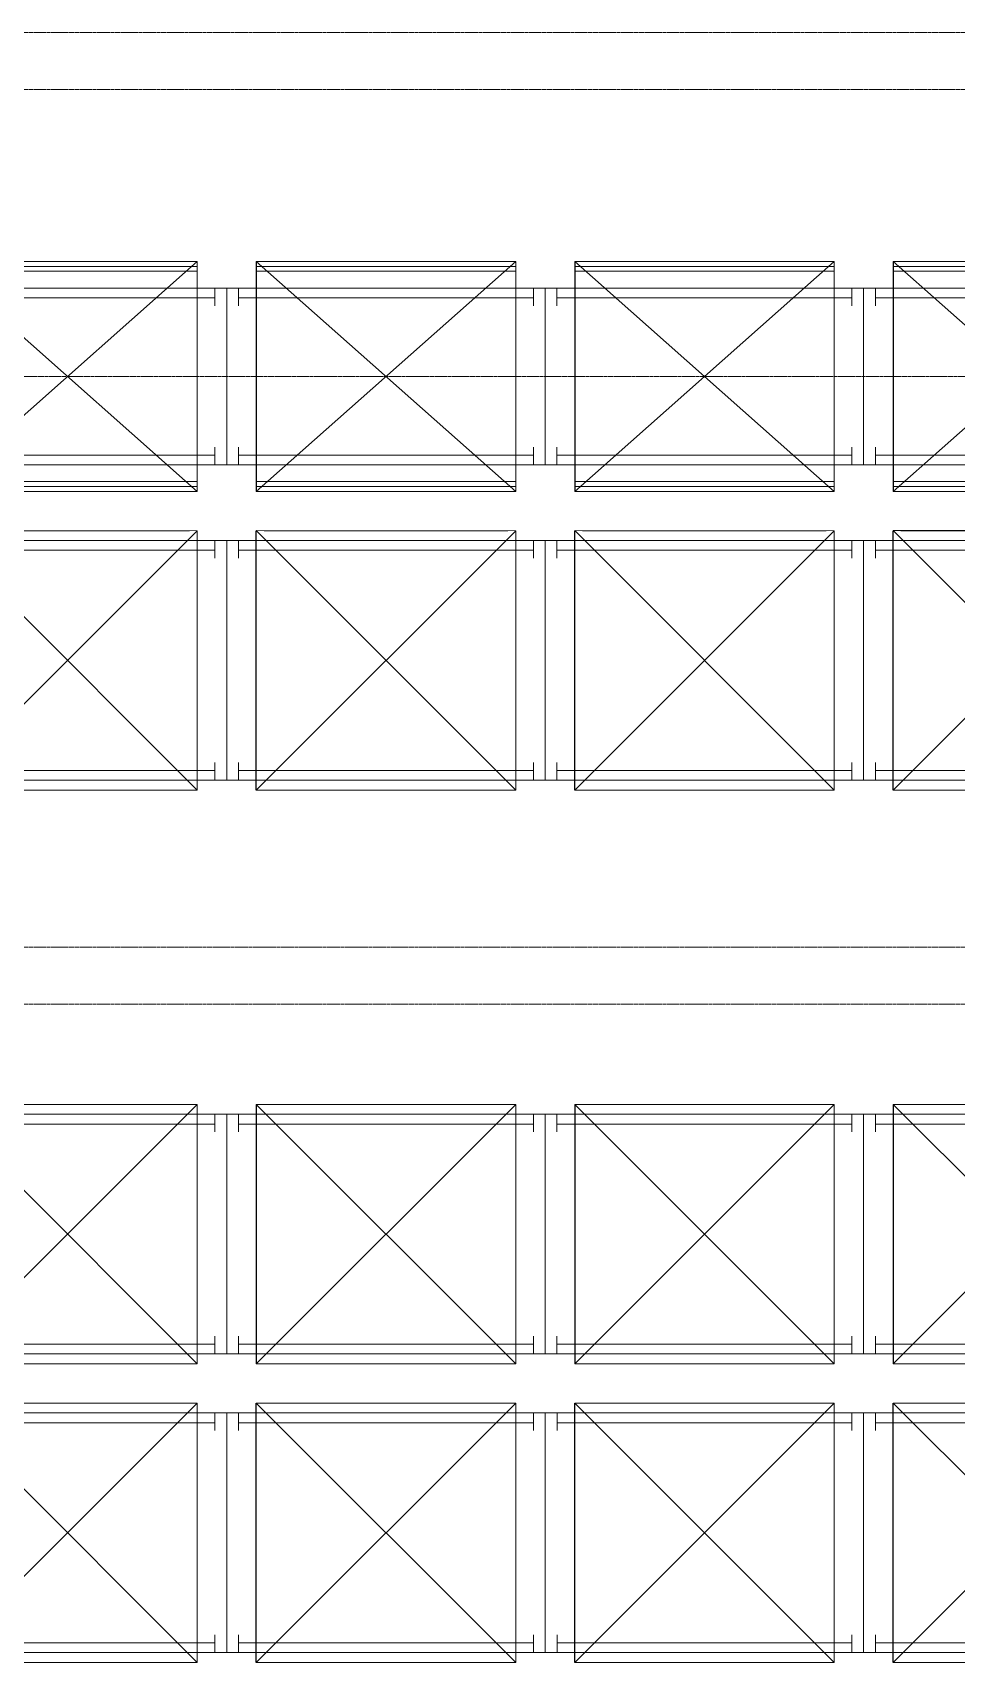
# Model space of a CAD drawing. Header units: millimetres. Extents: x -67280 to 67280, y -47520 to 47520.
# Drawn here: x -9256 to -4556, y -22037 to -13742 of the extents above; entities that cross this region are included whole.
import ezdxf

# ---------------------------------------------------------------- set-up
doc = ezdxf.new("R2010")
doc.units = ezdxf.units.MM
doc.linetypes.add('点画线', pattern=[18, 12, -2, 2, -2])
for name, color, linetype, lineweight in [('ACADloading', 57, 'Continuous', 18), ('ACADRackFrame', 5, 'Continuous', 18), ('ACAD细实线层', 3, 'Continuous', 18), ('中心线层', 1, '点画线', 18), ('尺寸线层', 4, 'Continuous', 18)]:
    doc.layers.add(name, color=color, linetype=linetype, lineweight=lineweight)

# ---------------------------------------------------------------- blocks, each defined once
blk = doc.blocks.new('*X194')
at = {"layer": 'ACADloading', "color": 3, "linetype": 'Continuous', "lineweight": 18}
for p, q in [((1530, 1320), (210, 1320.1)), ((210, 1320.1), (1530, 0)), ((210, 0), (210, 1320)), ((210, 0), (210, 1320)), ((210, 0), (210, 1320)), ((210, 0), (210, 1320)), ((210, 1320), (210, 0)), ((210, 1320), (210, 0)), ((210, 1320), (210, 0)), ((1530, 1320), (210, 0)), ((210, 820), (210, 1280)), ((210, 820), (210, 1280)), ((1490, 1320), (250, 1320)), ((1530, 0), (1530, 1320)), ((1530, 0), (210, 0))]:
    blk.add_line(p, q, dxfattribs=at)
at = {"layer": 'ACADloading', "color": 3, "linetype": 'Continuous', "lineweight": 25}
blk.add_line((210, 0), (210, 1320), dxfattribs=at)
at = {"layer": 'ACADloading', "linetype": 'Continuous', "lineweight": 18}
for p, q in [((1490, 1320), (250, 1320)), ((1490, 1320), (250, 1320)), ((1530, 0), (250, 0)), ((1530, 0), (250, 0)), ((1530, 0), (250, 0))]:
    blk.add_line(p, q, dxfattribs=at)
at = {"layer": 'ACADloading', "color": 5, "linetype": 'Continuous', "lineweight": 18}
blk.add_line((1530, 0), (1530, 1320), dxfattribs=at)
blk.add_line((1530, 0), (1530, 1320), dxfattribs=at)
blk.add_line((1530, 0), (1530, 1320), dxfattribs=at)
blk.add_line((1530, 0), (1530, 1320), dxfattribs=at)
blk.add_line((1530, 0), (1530, 1320), dxfattribs=at)
blk.add_line((1530, 0), (1530, 1320), dxfattribs=at)
at = {"layer": 'ACADRackFrame', "linetype": 'Continuous', "lineweight": 18}
for p, q in [((120, 1270), (1620, 1270)), ((1620, 1220), (120, 1220)), ((1620, 100), (120, 100)), ((120, 50), (1620, 50))]:
    blk.add_line(p, q, dxfattribs=at)
for points in [[(120, 1180), (120, 1270), (0, 1270), (0, 1180)], [(60, 50), (60, 1270)], [(1620, 1180), (1620, 1270), (1740, 1270), (1740, 1180)], [(1680, 50), (1680, 1270)], [(120, 140), (120, 50), (0, 50), (0, 140)], [(1620, 140), (1620, 50), (1740, 50), (1740, 140)]]:
    blk.add_lwpolyline(points, dxfattribs=at)
blk = doc.blocks.new('*X195')
at = {"layer": 'ACADloading', "color": 3, "linetype": 'Continuous', "lineweight": 18}
for p, q in [((1530, 1320), (210, 1320.1)), ((210, 1320.1), (1530, 0)), ((210, 0), (210, 1320)), ((210, 0), (210, 1320)), ((210, 0), (210, 1320)), ((210, 0), (210, 1320)), ((210, 1320), (210, 0)), ((210, 1320), (210, 0)), ((210, 1320), (210, 0)), ((1530, 1320), (210, 0)), ((210, 820), (210, 1280)), ((210, 820), (210, 1280)), ((1490, 1320), (250, 1320)), ((1530, 0), (1530, 1320)), ((1530, 0), (210, 0))]:
    blk.add_line(p, q, dxfattribs=at)
at = {"layer": 'ACADloading', "color": 3, "linetype": 'Continuous', "lineweight": 25}
blk.add_line((210, 0), (210, 1320), dxfattribs=at)
at = {"layer": 'ACADloading', "linetype": 'Continuous', "lineweight": 18}
for p, q in [((1490, 1320), (250, 1320)), ((1490, 1320), (250, 1320)), ((1530, 0), (250, 0)), ((1530, 0), (250, 0)), ((1530, 0), (250, 0))]:
    blk.add_line(p, q, dxfattribs=at)
at = {"layer": 'ACADloading', "color": 5, "linetype": 'Continuous', "lineweight": 18}
blk.add_line((1530, 0), (1530, 1320), dxfattribs=at)
blk.add_line((1530, 0), (1530, 1320), dxfattribs=at)
blk.add_line((1530, 0), (1530, 1320), dxfattribs=at)
blk.add_line((1530, 0), (1530, 1320), dxfattribs=at)
blk.add_line((1530, 0), (1530, 1320), dxfattribs=at)
blk.add_line((1530, 0), (1530, 1320), dxfattribs=at)
at = {"layer": 'ACADRackFrame', "linetype": 'Continuous', "lineweight": 18}
for p, q in [((120, 1270), (1620, 1270)), ((1620, 1220), (120, 1220)), ((1620, 100), (120, 100)), ((120, 50), (1620, 50))]:
    blk.add_line(p, q, dxfattribs=at)
for points in [[(120, 1180), (120, 1270), (0, 1270), (0, 1180)], [(60, 50), (60, 1270)], [(1620, 1180), (1620, 1270), (1740, 1270), (1740, 1180)], [(1680, 50), (1680, 1270)], [(120, 140), (120, 50), (0, 50), (0, 140)], [(1620, 140), (1620, 50), (1740, 50), (1740, 140)]]:
    blk.add_lwpolyline(points, dxfattribs=at)
blk = doc.blocks.new('*X196')
at = {"layer": 'ACADloading', "color": 3, "linetype": 'Continuous', "lineweight": 18}
for p, q in [((1530, 1320), (210, 1320.1)), ((210, 1320.1), (1530, 0)), ((210, 0), (210, 1320)), ((210, 0), (210, 1320)), ((210, 0), (210, 1320)), ((210, 0), (210, 1320)), ((210, 1320), (210, 0)), ((210, 1320), (210, 0)), ((210, 1320), (210, 0)), ((1530, 1320), (210, 0)), ((210, 820), (210, 1280)), ((210, 820), (210, 1280)), ((1490, 1320), (250, 1320)), ((1530, 0), (1530, 1320)), ((1530, 0), (210, 0))]:
    blk.add_line(p, q, dxfattribs=at)
at = {"layer": 'ACADloading', "color": 3, "linetype": 'Continuous', "lineweight": 25}
blk.add_line((210, 0), (210, 1320), dxfattribs=at)
at = {"layer": 'ACADloading', "linetype": 'Continuous', "lineweight": 18}
for p, q in [((1490, 1320), (250, 1320)), ((1490, 1320), (250, 1320)), ((1530, 0), (250, 0)), ((1530, 0), (250, 0)), ((1530, 0), (250, 0))]:
    blk.add_line(p, q, dxfattribs=at)
at = {"layer": 'ACADloading', "color": 5, "linetype": 'Continuous', "lineweight": 18}
blk.add_line((1530, 0), (1530, 1320), dxfattribs=at)
blk.add_line((1530, 0), (1530, 1320), dxfattribs=at)
blk.add_line((1530, 0), (1530, 1320), dxfattribs=at)
blk.add_line((1530, 0), (1530, 1320), dxfattribs=at)
blk.add_line((1530, 0), (1530, 1320), dxfattribs=at)
blk.add_line((1530, 0), (1530, 1320), dxfattribs=at)
at = {"layer": 'ACADRackFrame', "linetype": 'Continuous', "lineweight": 18}
for p, q in [((120, 1270), (1620, 1270)), ((1620, 1220), (120, 1220)), ((1620, 100), (120, 100)), ((120, 50), (1620, 50))]:
    blk.add_line(p, q, dxfattribs=at)
for points in [[(120, 1180), (120, 1270), (0, 1270), (0, 1180)], [(60, 50), (60, 1270)], [(1620, 1180), (1620, 1270), (1740, 1270), (1740, 1180)], [(1680, 50), (1680, 1270)], [(120, 140), (120, 50), (0, 50), (0, 140)], [(1620, 140), (1620, 50), (1740, 50), (1740, 140)]]:
    blk.add_lwpolyline(points, dxfattribs=at)
blk = doc.blocks.new('*X197')
at = {"layer": 'ACADloading', "color": 3, "linetype": 'Continuous', "lineweight": 18}
for p, q in [((1530, 1320), (210, 1320.1)), ((210, 1320.1), (1530, 0)), ((210, 0), (210, 1320)), ((210, 0), (210, 1320)), ((210, 0), (210, 1320)), ((210, 0), (210, 1320)), ((210, 1320), (210, 0)), ((210, 1320), (210, 0)), ((210, 1320), (210, 0)), ((1530, 1320), (210, 0)), ((210, 820), (210, 1280)), ((210, 820), (210, 1280)), ((1490, 1320), (250, 1320)), ((1530, 0), (1530, 1320)), ((1530, 0), (210, 0))]:
    blk.add_line(p, q, dxfattribs=at)
at = {"layer": 'ACADloading', "color": 3, "linetype": 'Continuous', "lineweight": 25}
blk.add_line((210, 0), (210, 1320), dxfattribs=at)
at = {"layer": 'ACADloading', "linetype": 'Continuous', "lineweight": 18}
for p, q in [((1490, 1320), (250, 1320)), ((1490, 1320), (250, 1320)), ((1530, 0), (250, 0)), ((1530, 0), (250, 0)), ((1530, 0), (250, 0))]:
    blk.add_line(p, q, dxfattribs=at)
at = {"layer": 'ACADloading', "color": 5, "linetype": 'Continuous', "lineweight": 18}
blk.add_line((1530, 0), (1530, 1320), dxfattribs=at)
blk.add_line((1530, 0), (1530, 1320), dxfattribs=at)
blk.add_line((1530, 0), (1530, 1320), dxfattribs=at)
blk.add_line((1530, 0), (1530, 1320), dxfattribs=at)
blk.add_line((1530, 0), (1530, 1320), dxfattribs=at)
blk.add_line((1530, 0), (1530, 1320), dxfattribs=at)
at = {"layer": 'ACADRackFrame', "linetype": 'Continuous', "lineweight": 18}
for p, q in [((120, 1270), (1620, 1270)), ((1620, 1220), (120, 1220)), ((1620, 100), (120, 100)), ((120, 50), (1620, 50))]:
    blk.add_line(p, q, dxfattribs=at)
for points in [[(120, 1180), (120, 1270), (0, 1270), (0, 1180)], [(60, 50), (60, 1270)], [(1620, 1180), (1620, 1270), (1740, 1270), (1740, 1180)], [(1680, 50), (1680, 1270)], [(120, 140), (120, 50), (0, 50), (0, 140)], [(1620, 140), (1620, 50), (1740, 50), (1740, 140)]]:
    blk.add_lwpolyline(points, dxfattribs=at)
blk = doc.blocks.new('*X231')
at = {"layer": 'ACADloading', "color": 3, "linetype": 'Continuous', "lineweight": 18}
for p, q in [((1530, 1320), (210, 1320.1)), ((210, 1320.1), (1530, 0)), ((210, 0), (210, 1320)), ((210, 0), (210, 1320)), ((210, 0), (210, 1320)), ((210, 0), (210, 1320)), ((210, 1320), (210, 0)), ((210, 1320), (210, 0)), ((210, 1320), (210, 0)), ((1530, 1320), (210, 0)), ((210, 820), (210, 1280)), ((210, 820), (210, 1280)), ((1490, 1320), (250, 1320)), ((1530, 0), (1530, 1320)), ((1530, 0), (210, 0))]:
    blk.add_line(p, q, dxfattribs=at)
at = {"layer": 'ACADloading', "color": 3, "linetype": 'Continuous', "lineweight": 25}
blk.add_line((210, 0), (210, 1320), dxfattribs=at)
at = {"layer": 'ACADloading', "linetype": 'Continuous', "lineweight": 18}
for p, q in [((1490, 1320), (250, 1320)), ((1490, 1320), (250, 1320)), ((1530, 0), (250, 0)), ((1530, 0), (250, 0)), ((1530, 0), (250, 0))]:
    blk.add_line(p, q, dxfattribs=at)
at = {"layer": 'ACADloading', "color": 5, "linetype": 'Continuous', "lineweight": 18}
blk.add_line((1530, 0), (1530, 1320), dxfattribs=at)
blk.add_line((1530, 0), (1530, 1320), dxfattribs=at)
blk.add_line((1530, 0), (1530, 1320), dxfattribs=at)
blk.add_line((1530, 0), (1530, 1320), dxfattribs=at)
blk.add_line((1530, 0), (1530, 1320), dxfattribs=at)
blk.add_line((1530, 0), (1530, 1320), dxfattribs=at)
at = {"layer": 'ACADRackFrame', "linetype": 'Continuous', "lineweight": 18}
for p, q in [((120, 1270), (1620, 1270)), ((1620, 1220), (120, 1220)), ((1620, 100), (120, 100)), ((120, 50), (1620, 50))]:
    blk.add_line(p, q, dxfattribs=at)
for points in [[(120, 1180), (120, 1270), (0, 1270), (0, 1180)], [(60, 50), (60, 1270)], [(1620, 1180), (1620, 1270), (1740, 1270), (1740, 1180)], [(1680, 50), (1680, 1270)], [(120, 140), (120, 50), (0, 50), (0, 140)], [(1620, 140), (1620, 50), (1740, 50), (1740, 140)]]:
    blk.add_lwpolyline(points, dxfattribs=at)
blk = doc.blocks.new('*X232')
at = {"layer": 'ACADloading', "color": 3, "linetype": 'Continuous', "lineweight": 18}
for p, q in [((1530, 1320), (210, 1320.1)), ((210, 1320.1), (1530, 0)), ((210, 0), (210, 1320)), ((210, 0), (210, 1320)), ((210, 0), (210, 1320)), ((210, 0), (210, 1320)), ((210, 1320), (210, 0)), ((210, 1320), (210, 0)), ((210, 1320), (210, 0)), ((1530, 1320), (210, 0)), ((210, 820), (210, 1280)), ((210, 820), (210, 1280)), ((1490, 1320), (250, 1320)), ((1530, 0), (1530, 1320)), ((1530, 0), (210, 0))]:
    blk.add_line(p, q, dxfattribs=at)
at = {"layer": 'ACADloading', "color": 3, "linetype": 'Continuous', "lineweight": 25}
blk.add_line((210, 0), (210, 1320), dxfattribs=at)
at = {"layer": 'ACADloading', "linetype": 'Continuous', "lineweight": 18}
for p, q in [((1490, 1320), (250, 1320)), ((1490, 1320), (250, 1320)), ((1530, 0), (250, 0)), ((1530, 0), (250, 0)), ((1530, 0), (250, 0))]:
    blk.add_line(p, q, dxfattribs=at)
at = {"layer": 'ACADloading', "color": 5, "linetype": 'Continuous', "lineweight": 18}
blk.add_line((1530, 0), (1530, 1320), dxfattribs=at)
blk.add_line((1530, 0), (1530, 1320), dxfattribs=at)
blk.add_line((1530, 0), (1530, 1320), dxfattribs=at)
blk.add_line((1530, 0), (1530, 1320), dxfattribs=at)
blk.add_line((1530, 0), (1530, 1320), dxfattribs=at)
blk.add_line((1530, 0), (1530, 1320), dxfattribs=at)
at = {"layer": 'ACADRackFrame', "linetype": 'Continuous', "lineweight": 18}
for p, q in [((120, 1270), (1620, 1270)), ((1620, 1220), (120, 1220)), ((1620, 100), (120, 100)), ((120, 50), (1620, 50))]:
    blk.add_line(p, q, dxfattribs=at)
for points in [[(120, 1180), (120, 1270), (0, 1270), (0, 1180)], [(60, 50), (60, 1270)], [(1620, 1180), (1620, 1270), (1740, 1270), (1740, 1180)], [(1680, 50), (1680, 1270)], [(120, 140), (120, 50), (0, 50), (0, 140)], [(1620, 140), (1620, 50), (1740, 50), (1740, 140)]]:
    blk.add_lwpolyline(points, dxfattribs=at)
blk = doc.blocks.new('*X233')
at = {"layer": 'ACADloading', "color": 3, "linetype": 'Continuous', "lineweight": 18}
for p, q in [((1530, 1320), (210, 1320.1)), ((210, 1320.1), (1530, 0)), ((210, 0), (210, 1320)), ((210, 0), (210, 1320)), ((210, 0), (210, 1320)), ((210, 0), (210, 1320)), ((210, 1320), (210, 0)), ((210, 1320), (210, 0)), ((210, 1320), (210, 0)), ((1530, 1320), (210, 0)), ((210, 820), (210, 1280)), ((210, 820), (210, 1280)), ((1490, 1320), (250, 1320)), ((1530, 0), (1530, 1320)), ((1530, 0), (210, 0))]:
    blk.add_line(p, q, dxfattribs=at)
at = {"layer": 'ACADloading', "color": 3, "linetype": 'Continuous', "lineweight": 25}
blk.add_line((210, 0), (210, 1320), dxfattribs=at)
at = {"layer": 'ACADloading', "linetype": 'Continuous', "lineweight": 18}
for p, q in [((1490, 1320), (250, 1320)), ((1490, 1320), (250, 1320)), ((1530, 0), (250, 0)), ((1530, 0), (250, 0)), ((1530, 0), (250, 0))]:
    blk.add_line(p, q, dxfattribs=at)
at = {"layer": 'ACADloading', "color": 5, "linetype": 'Continuous', "lineweight": 18}
blk.add_line((1530, 0), (1530, 1320), dxfattribs=at)
blk.add_line((1530, 0), (1530, 1320), dxfattribs=at)
blk.add_line((1530, 0), (1530, 1320), dxfattribs=at)
blk.add_line((1530, 0), (1530, 1320), dxfattribs=at)
blk.add_line((1530, 0), (1530, 1320), dxfattribs=at)
blk.add_line((1530, 0), (1530, 1320), dxfattribs=at)
at = {"layer": 'ACADRackFrame', "linetype": 'Continuous', "lineweight": 18}
for p, q in [((120, 1270), (1620, 1270)), ((1620, 1220), (120, 1220)), ((1620, 100), (120, 100)), ((120, 50), (1620, 50))]:
    blk.add_line(p, q, dxfattribs=at)
for points in [[(120, 1180), (120, 1270), (0, 1270), (0, 1180)], [(60, 50), (60, 1270)], [(1620, 1180), (1620, 1270), (1740, 1270), (1740, 1180)], [(1680, 50), (1680, 1270)], [(120, 140), (120, 50), (0, 50), (0, 140)], [(1620, 140), (1620, 50), (1740, 50), (1740, 140)]]:
    blk.add_lwpolyline(points, dxfattribs=at)
blk = doc.blocks.new('*X234')
at = {"layer": 'ACADloading', "color": 3, "linetype": 'Continuous', "lineweight": 18}
for p, q in [((1530, 1320), (210, 1320.1)), ((210, 1320.1), (1530, 0)), ((210, 0), (210, 1320)), ((210, 0), (210, 1320)), ((210, 0), (210, 1320)), ((210, 0), (210, 1320)), ((210, 1320), (210, 0)), ((210, 1320), (210, 0)), ((210, 1320), (210, 0)), ((1530, 1320), (210, 0)), ((210, 820), (210, 1280)), ((210, 820), (210, 1280)), ((1490, 1320), (250, 1320)), ((1530, 0), (1530, 1320)), ((1530, 0), (210, 0))]:
    blk.add_line(p, q, dxfattribs=at)
at = {"layer": 'ACADloading', "color": 3, "linetype": 'Continuous', "lineweight": 25}
blk.add_line((210, 0), (210, 1320), dxfattribs=at)
at = {"layer": 'ACADloading', "linetype": 'Continuous', "lineweight": 18}
for p, q in [((1490, 1320), (250, 1320)), ((1490, 1320), (250, 1320)), ((1530, 0), (250, 0)), ((1530, 0), (250, 0)), ((1530, 0), (250, 0))]:
    blk.add_line(p, q, dxfattribs=at)
at = {"layer": 'ACADloading', "color": 5, "linetype": 'Continuous', "lineweight": 18}
blk.add_line((1530, 0), (1530, 1320), dxfattribs=at)
blk.add_line((1530, 0), (1530, 1320), dxfattribs=at)
blk.add_line((1530, 0), (1530, 1320), dxfattribs=at)
blk.add_line((1530, 0), (1530, 1320), dxfattribs=at)
blk.add_line((1530, 0), (1530, 1320), dxfattribs=at)
blk.add_line((1530, 0), (1530, 1320), dxfattribs=at)
at = {"layer": 'ACADRackFrame', "linetype": 'Continuous', "lineweight": 18}
for p, q in [((120, 1270), (1620, 1270)), ((1620, 1220), (120, 1220)), ((1620, 100), (120, 100)), ((120, 50), (1620, 50))]:
    blk.add_line(p, q, dxfattribs=at)
for points in [[(120, 1180), (120, 1270), (0, 1270), (0, 1180)], [(60, 50), (60, 1270)], [(1620, 1180), (1620, 1270), (1740, 1270), (1740, 1180)], [(1680, 50), (1680, 1270)], [(120, 140), (120, 50), (0, 50), (0, 140)], [(1620, 140), (1620, 50), (1740, 50), (1740, 140)]]:
    blk.add_lwpolyline(points, dxfattribs=at)
blk = doc.blocks.new('*X267')
at = {"layer": 'ACADloading', "color": 3, "linetype": 'Continuous', "lineweight": 18}
for p, q in [((1530, 0), (210, 0)), ((210, 0), (210, -1320)), ((210, 0), (210, -1320)), ((210, 0), (210, -1320)), ((210, 0), (210, -1320)), ((210, -1320), (210, 0)), ((210, -1320), (210, 0)), ((210, -1320), (210, 0)), ((210, -1320.1), (1530, 0)), ((1530, -1320), (210, 0)), ((1530, 0), (1530, -1320)), ((210, -820), (210, -1280)), ((210, -820), (210, -1280)), ((1530, -1320), (210, -1320.1)), ((1490, -1320), (250, -1320))]:
    blk.add_line(p, q, dxfattribs=at)
at = {"layer": 'ACADloading', "color": 3, "linetype": 'Continuous', "lineweight": 25}
blk.add_line((210, 0), (210, -1320), dxfattribs=at)
at = {"layer": 'ACADloading', "linetype": 'Continuous', "lineweight": 18}
for p, q in [((1530, 0), (250, 0)), ((1530, 0), (250, 0)), ((1530, 0), (250, 0)), ((1490, -1320), (250, -1320)), ((1490, -1320), (250, -1320))]:
    blk.add_line(p, q, dxfattribs=at)
at = {"layer": 'ACADloading', "color": 5, "linetype": 'Continuous', "lineweight": 18}
blk.add_line((1530, 0), (1530, -1320), dxfattribs=at)
blk.add_line((1530, 0), (1530, -1320), dxfattribs=at)
blk.add_line((1530, 0), (1530, -1320), dxfattribs=at)
blk.add_line((1530, 0), (1530, -1320), dxfattribs=at)
blk.add_line((1530, 0), (1530, -1320), dxfattribs=at)
blk.add_line((1530, 0), (1530, -1320), dxfattribs=at)
at = {"layer": 'ACADRackFrame', "linetype": 'Continuous', "lineweight": 18}
for p, q in [((120, -50), (1620, -50)), ((1620, -100), (120, -100)), ((1620, -1220), (120, -1220)), ((120, -1270), (1620, -1270))]:
    blk.add_line(p, q, dxfattribs=at)
for points in [[(120, -140), (120, -50), (0, -50), (0, -140)], [(60, -50), (60, -1270)], [(1620, -140), (1620, -50), (1740, -50), (1740, -140)], [(1680, -50), (1680, -1270)], [(120, -1180), (120, -1270), (0, -1270), (0, -1180)], [(1620, -1180), (1620, -1270), (1740, -1270), (1740, -1180)]]:
    blk.add_lwpolyline(points, dxfattribs=at)
blk = doc.blocks.new('*X268')
at = {"layer": 'ACADloading', "color": 3, "linetype": 'Continuous', "lineweight": 18}
for p, q in [((1530, 0), (210, 0)), ((210, 0), (210, -1320)), ((210, 0), (210, -1320)), ((210, 0), (210, -1320)), ((210, 0), (210, -1320)), ((210, -1320), (210, 0)), ((210, -1320), (210, 0)), ((210, -1320), (210, 0)), ((210, -1320.1), (1530, 0)), ((1530, -1320), (210, 0)), ((1530, 0), (1530, -1320)), ((210, -820), (210, -1280)), ((210, -820), (210, -1280)), ((1530, -1320), (210, -1320.1)), ((1490, -1320), (250, -1320))]:
    blk.add_line(p, q, dxfattribs=at)
at = {"layer": 'ACADloading', "color": 3, "linetype": 'Continuous', "lineweight": 25}
blk.add_line((210, 0), (210, -1320), dxfattribs=at)
at = {"layer": 'ACADloading', "linetype": 'Continuous', "lineweight": 18}
for p, q in [((1530, 0), (250, 0)), ((1530, 0), (250, 0)), ((1530, 0), (250, 0)), ((1490, -1320), (250, -1320)), ((1490, -1320), (250, -1320))]:
    blk.add_line(p, q, dxfattribs=at)
at = {"layer": 'ACADloading', "color": 5, "linetype": 'Continuous', "lineweight": 18}
blk.add_line((1530, 0), (1530, -1320), dxfattribs=at)
blk.add_line((1530, 0), (1530, -1320), dxfattribs=at)
blk.add_line((1530, 0), (1530, -1320), dxfattribs=at)
blk.add_line((1530, 0), (1530, -1320), dxfattribs=at)
blk.add_line((1530, 0), (1530, -1320), dxfattribs=at)
blk.add_line((1530, 0), (1530, -1320), dxfattribs=at)
at = {"layer": 'ACADRackFrame', "linetype": 'Continuous', "lineweight": 18}
for p, q in [((120, -50), (1620, -50)), ((1620, -100), (120, -100)), ((1620, -1220), (120, -1220)), ((120, -1270), (1620, -1270))]:
    blk.add_line(p, q, dxfattribs=at)
for points in [[(120, -140), (120, -50), (0, -50), (0, -140)], [(60, -50), (60, -1270)], [(1620, -140), (1620, -50), (1740, -50), (1740, -140)], [(1680, -50), (1680, -1270)], [(120, -1180), (120, -1270), (0, -1270), (0, -1180)], [(1620, -1180), (1620, -1270), (1740, -1270), (1740, -1180)]]:
    blk.add_lwpolyline(points, dxfattribs=at)
blk = doc.blocks.new('*X269')
at = {"layer": 'ACADloading', "color": 3, "linetype": 'Continuous', "lineweight": 18}
for p, q in [((1530, 0), (210, 0)), ((210, 0), (210, -1320)), ((210, 0), (210, -1320)), ((210, 0), (210, -1320)), ((210, 0), (210, -1320)), ((210, -1320), (210, 0)), ((210, -1320), (210, 0)), ((210, -1320), (210, 0)), ((210, -1320.1), (1530, 0)), ((1530, -1320), (210, 0)), ((1530, 0), (1530, -1320)), ((210, -820), (210, -1280)), ((210, -820), (210, -1280)), ((1530, -1320), (210, -1320.1)), ((1490, -1320), (250, -1320))]:
    blk.add_line(p, q, dxfattribs=at)
at = {"layer": 'ACADloading', "color": 3, "linetype": 'Continuous', "lineweight": 25}
blk.add_line((210, 0), (210, -1320), dxfattribs=at)
at = {"layer": 'ACADloading', "linetype": 'Continuous', "lineweight": 18}
for p, q in [((1530, 0), (250, 0)), ((1530, 0), (250, 0)), ((1530, 0), (250, 0)), ((1490, -1320), (250, -1320)), ((1490, -1320), (250, -1320))]:
    blk.add_line(p, q, dxfattribs=at)
at = {"layer": 'ACADloading', "color": 5, "linetype": 'Continuous', "lineweight": 18}
blk.add_line((1530, 0), (1530, -1320), dxfattribs=at)
blk.add_line((1530, 0), (1530, -1320), dxfattribs=at)
blk.add_line((1530, 0), (1530, -1320), dxfattribs=at)
blk.add_line((1530, 0), (1530, -1320), dxfattribs=at)
blk.add_line((1530, 0), (1530, -1320), dxfattribs=at)
blk.add_line((1530, 0), (1530, -1320), dxfattribs=at)
at = {"layer": 'ACADRackFrame', "linetype": 'Continuous', "lineweight": 18}
for p, q in [((120, -50), (1620, -50)), ((1620, -100), (120, -100)), ((1620, -1220), (120, -1220)), ((120, -1270), (1620, -1270))]:
    blk.add_line(p, q, dxfattribs=at)
for points in [[(120, -140), (120, -50), (0, -50), (0, -140)], [(60, -50), (60, -1270)], [(1620, -140), (1620, -50), (1740, -50), (1740, -140)], [(1680, -50), (1680, -1270)], [(120, -1180), (120, -1270), (0, -1270), (0, -1180)], [(1620, -1180), (1620, -1270), (1740, -1270), (1740, -1180)]]:
    blk.add_lwpolyline(points, dxfattribs=at)
blk = doc.blocks.new('*X270')
at = {"layer": 'ACADloading', "color": 3, "linetype": 'Continuous', "lineweight": 18}
for p, q in [((1530, 0), (210, 0)), ((210, 0), (210, -1320)), ((210, 0), (210, -1320)), ((210, 0), (210, -1320)), ((210, 0), (210, -1320)), ((210, -1320), (210, 0)), ((210, -1320), (210, 0)), ((210, -1320), (210, 0)), ((210, -1320.1), (1530, 0)), ((1530, -1320), (210, 0)), ((1530, 0), (1530, -1320)), ((210, -820), (210, -1280)), ((210, -820), (210, -1280)), ((1530, -1320), (210, -1320.1)), ((1490, -1320), (250, -1320))]:
    blk.add_line(p, q, dxfattribs=at)
at = {"layer": 'ACADloading', "color": 3, "linetype": 'Continuous', "lineweight": 25}
blk.add_line((210, 0), (210, -1320), dxfattribs=at)
at = {"layer": 'ACADloading', "linetype": 'Continuous', "lineweight": 18}
for p, q in [((1530, 0), (250, 0)), ((1530, 0), (250, 0)), ((1530, 0), (250, 0)), ((1490, -1320), (250, -1320)), ((1490, -1320), (250, -1320))]:
    blk.add_line(p, q, dxfattribs=at)
at = {"layer": 'ACADloading', "color": 5, "linetype": 'Continuous', "lineweight": 18}
blk.add_line((1530, 0), (1530, -1320), dxfattribs=at)
blk.add_line((1530, 0), (1530, -1320), dxfattribs=at)
blk.add_line((1530, 0), (1530, -1320), dxfattribs=at)
blk.add_line((1530, 0), (1530, -1320), dxfattribs=at)
blk.add_line((1530, 0), (1530, -1320), dxfattribs=at)
blk.add_line((1530, 0), (1530, -1320), dxfattribs=at)
at = {"layer": 'ACADRackFrame', "linetype": 'Continuous', "lineweight": 18}
for p, q in [((120, -50), (1620, -50)), ((1620, -100), (120, -100)), ((1620, -1220), (120, -1220)), ((120, -1270), (1620, -1270))]:
    blk.add_line(p, q, dxfattribs=at)
for points in [[(120, -140), (120, -50), (0, -50), (0, -140)], [(60, -50), (60, -1270)], [(1620, -140), (1620, -50), (1740, -50), (1740, -140)], [(1680, -50), (1680, -1270)], [(120, -1180), (120, -1270), (0, -1270), (0, -1180)], [(1620, -1180), (1620, -1270), (1740, -1270), (1740, -1180)]]:
    blk.add_lwpolyline(points, dxfattribs=at)
blk = doc.blocks.new('*X218')
at = {"layer": 'ACAD细实线层', "linetype": 'Continuous', "lineweight": 18}
for name, p in [('*X234', (3180, 865)), ('*X233', (4800, 865)), ('*X232', (6420, 865)), ('*X231', (8040, 865)), ('*X270', (3180, -735)), ('*X269', (4800, -735)), ('*X268', (6420, -735)), ('*X267', (8040, -735))]:
    blk.add_blockref(name, p, dxfattribs=at)
blk = doc.blocks.new('*X330')
at = {"layer": 'ACADloading', "color": 6, "linetype": 'Continuous', "lineweight": 18}
for p, q in [((1530, -75), (210, -75)), ((210, -75), (210, -1245)), ((210, -75), (210, -1245)), ((210, -75), (210, -1245)), ((210, -75), (210, -1245)), ((210, -1245), (210, -75)), ((210, -1245), (210, -75)), ((210, -1245), (210, -75)), ((210, -1245.1), (1530, -75)), ((1530, -1245), (210, -75)), ((1530, -75), (1530, -1245)), ((1530, -75), (1530, -1245)), ((1530, -75), (1530, -1245)), ((1530, -75), (1530, -1245)), ((1530, -75), (1530, -1245)), ((1530, -75), (1530, -1245)), ((1530, -75), (1530, -1245)), ((210, -820), (210, -1120)), ((210, -820), (210, -1120)), ((1530, -1245), (210, -1245.1)), ((1490, -1245), (250, -1245))]:
    blk.add_line(p, q, dxfattribs=at)
at = {"layer": 'ACADloading', "color": 6, "linetype": 'Continuous', "lineweight": 25}
blk.add_line((210, -75), (210, -1245), dxfattribs=at)
at = {"layer": 'ACADloading', "linetype": 'Continuous', "lineweight": 18}
for p, q in [((1530, -75), (250, -75)), ((1530, -75), (250, -75)), ((1530, -75), (250, -75)), ((1490, -1245), (250, -1245)), ((1490, -1245), (250, -1245))]:
    blk.add_line(p, q, dxfattribs=at)
at = {"layer": 'ACADRackFrame', "linetype": 'Continuous', "lineweight": 18}
for p, q in [((120, -210), (1620, -210)), ((1620, -260), (120, -260)), ((1620, -1060), (120, -1060)), ((120, -1110), (1620, -1110))]:
    blk.add_line(p, q, dxfattribs=at)
for points in [[(120, -300), (120, -210), (0, -210), (0, -300)], [(60, -210), (60, -1110)], [(1620, -300), (1620, -210), (1740, -210), (1740, -300)], [(1680, -210), (1680, -1110)], [(120, -1020), (120, -1110), (0, -1110), (0, -1020)], [(1620, -1020), (1620, -1110), (1740, -1110), (1740, -1020)]]:
    blk.add_lwpolyline(points, dxfattribs=at)
at = {"layer": '尺寸线层', "color": 216}
for p, q in [((1530, -100), (210, -100)), ((1530, -1220), (210, -1220))]:
    blk.add_line(p, q, dxfattribs=at)
at = {"layer": '尺寸线层', "color": 136}
for p, q in [((1530, -125), (210, -125)), ((1530, -1195), (210, -1195))]:
    blk.add_line(p, q, dxfattribs=at)
blk = doc.blocks.new('*X329')
at = {"layer": 'ACAD细实线层', "linetype": 'Continuous', "lineweight": 18}
blk.add_blockref('*X330', (-870, 660), dxfattribs=at)
blk = doc.blocks.new('*X332')
at = {"layer": 'ACADloading', "color": 6, "linetype": 'Continuous', "lineweight": 18}
for p, q in [((1530, -75), (210, -75)), ((210, -75), (210, -1245)), ((210, -75), (210, -1245)), ((210, -75), (210, -1245)), ((210, -75), (210, -1245)), ((210, -1245), (210, -75)), ((210, -1245), (210, -75)), ((210, -1245), (210, -75)), ((210, -1245.1), (1530, -75)), ((1530, -1245), (210, -75)), ((1530, -75), (1530, -1245)), ((1530, -75), (1530, -1245)), ((1530, -75), (1530, -1245)), ((1530, -75), (1530, -1245)), ((1530, -75), (1530, -1245)), ((1530, -75), (1530, -1245)), ((1530, -75), (1530, -1245)), ((210, -820), (210, -1120)), ((210, -820), (210, -1120)), ((1530, -1245), (210, -1245.1)), ((1490, -1245), (250, -1245))]:
    blk.add_line(p, q, dxfattribs=at)
at = {"layer": 'ACADloading', "color": 6, "linetype": 'Continuous', "lineweight": 25}
blk.add_line((210, -75), (210, -1245), dxfattribs=at)
at = {"layer": 'ACADloading', "linetype": 'Continuous', "lineweight": 18}
for p, q in [((1530, -75), (250, -75)), ((1530, -75), (250, -75)), ((1530, -75), (250, -75)), ((1490, -1245), (250, -1245)), ((1490, -1245), (250, -1245))]:
    blk.add_line(p, q, dxfattribs=at)
at = {"layer": 'ACADRackFrame', "linetype": 'Continuous', "lineweight": 18}
for p, q in [((120, -210), (1620, -210)), ((1620, -260), (120, -260)), ((1620, -1060), (120, -1060)), ((120, -1110), (1620, -1110))]:
    blk.add_line(p, q, dxfattribs=at)
for points in [[(120, -300), (120, -210), (0, -210), (0, -300)], [(60, -210), (60, -1110)], [(1620, -300), (1620, -210), (1740, -210), (1740, -300)], [(1680, -210), (1680, -1110)], [(120, -1020), (120, -1110), (0, -1110), (0, -1020)], [(1620, -1020), (1620, -1110), (1740, -1110), (1740, -1020)]]:
    blk.add_lwpolyline(points, dxfattribs=at)
at = {"layer": '尺寸线层', "color": 216}
for p, q in [((1530, -100), (210, -100)), ((1530, -1220), (210, -1220))]:
    blk.add_line(p, q, dxfattribs=at)
at = {"layer": '尺寸线层', "color": 136}
for p, q in [((1530, -125), (210, -125)), ((1530, -1195), (210, -1195))]:
    blk.add_line(p, q, dxfattribs=at)
blk = doc.blocks.new('*X331')
at = {"layer": 'ACAD细实线层', "linetype": 'Continuous', "lineweight": 18}
blk.add_blockref('*X332', (-870, 660), dxfattribs=at)
blk = doc.blocks.new('*X334')
at = {"layer": 'ACADloading', "color": 6, "linetype": 'Continuous', "lineweight": 18}
for p, q in [((1530, -75), (210, -75)), ((210, -75), (210, -1245)), ((210, -75), (210, -1245)), ((210, -75), (210, -1245)), ((210, -75), (210, -1245)), ((210, -1245), (210, -75)), ((210, -1245), (210, -75)), ((210, -1245), (210, -75)), ((210, -1245.1), (1530, -75)), ((1530, -1245), (210, -75)), ((1530, -75), (1530, -1245)), ((1530, -75), (1530, -1245)), ((1530, -75), (1530, -1245)), ((1530, -75), (1530, -1245)), ((1530, -75), (1530, -1245)), ((1530, -75), (1530, -1245)), ((1530, -75), (1530, -1245)), ((210, -820), (210, -1120)), ((210, -820), (210, -1120)), ((1530, -1245), (210, -1245.1)), ((1490, -1245), (250, -1245))]:
    blk.add_line(p, q, dxfattribs=at)
at = {"layer": 'ACADloading', "color": 6, "linetype": 'Continuous', "lineweight": 25}
blk.add_line((210, -75), (210, -1245), dxfattribs=at)
at = {"layer": 'ACADloading', "linetype": 'Continuous', "lineweight": 18}
for p, q in [((1530, -75), (250, -75)), ((1530, -75), (250, -75)), ((1530, -75), (250, -75)), ((1490, -1245), (250, -1245)), ((1490, -1245), (250, -1245))]:
    blk.add_line(p, q, dxfattribs=at)
at = {"layer": 'ACADRackFrame', "linetype": 'Continuous', "lineweight": 18}
for p, q in [((120, -210), (1620, -210)), ((1620, -260), (120, -260)), ((1620, -1060), (120, -1060)), ((120, -1110), (1620, -1110))]:
    blk.add_line(p, q, dxfattribs=at)
for points in [[(120, -300), (120, -210), (0, -210), (0, -300)], [(60, -210), (60, -1110)], [(1620, -300), (1620, -210), (1740, -210), (1740, -300)], [(1680, -210), (1680, -1110)], [(120, -1020), (120, -1110), (0, -1110), (0, -1020)], [(1620, -1020), (1620, -1110), (1740, -1110), (1740, -1020)]]:
    blk.add_lwpolyline(points, dxfattribs=at)
at = {"layer": '尺寸线层', "color": 216}
for p, q in [((1530, -100), (210, -100)), ((1530, -1220), (210, -1220))]:
    blk.add_line(p, q, dxfattribs=at)
at = {"layer": '尺寸线层', "color": 136}
for p, q in [((1530, -125), (210, -125)), ((1530, -1195), (210, -1195))]:
    blk.add_line(p, q, dxfattribs=at)
blk = doc.blocks.new('*X333')
at = {"layer": 'ACAD细实线层', "linetype": 'Continuous', "lineweight": 18}
blk.add_blockref('*X334', (-870, 660), dxfattribs=at)
blk = doc.blocks.new('*X336')
at = {"layer": 'ACADloading', "color": 6, "linetype": 'Continuous', "lineweight": 18}
for p, q in [((1530, -75), (210, -75)), ((210, -75), (210, -1245)), ((210, -75), (210, -1245)), ((210, -75), (210, -1245)), ((210, -75), (210, -1245)), ((210, -1245), (210, -75)), ((210, -1245), (210, -75)), ((210, -1245), (210, -75)), ((210, -1245.1), (1530, -75)), ((1530, -1245), (210, -75)), ((1530, -75), (1530, -1245)), ((1530, -75), (1530, -1245)), ((1530, -75), (1530, -1245)), ((1530, -75), (1530, -1245)), ((1530, -75), (1530, -1245)), ((1530, -75), (1530, -1245)), ((1530, -75), (1530, -1245)), ((210, -820), (210, -1120)), ((210, -820), (210, -1120)), ((1530, -1245), (210, -1245.1)), ((1490, -1245), (250, -1245))]:
    blk.add_line(p, q, dxfattribs=at)
at = {"layer": 'ACADloading', "color": 6, "linetype": 'Continuous', "lineweight": 25}
blk.add_line((210, -75), (210, -1245), dxfattribs=at)
at = {"layer": 'ACADloading', "linetype": 'Continuous', "lineweight": 18}
for p, q in [((1530, -75), (250, -75)), ((1530, -75), (250, -75)), ((1530, -75), (250, -75)), ((1490, -1245), (250, -1245)), ((1490, -1245), (250, -1245))]:
    blk.add_line(p, q, dxfattribs=at)
at = {"layer": 'ACADRackFrame', "linetype": 'Continuous', "lineweight": 18}
for p, q in [((120, -210), (1620, -210)), ((1620, -260), (120, -260)), ((1620, -1060), (120, -1060)), ((120, -1110), (1620, -1110))]:
    blk.add_line(p, q, dxfattribs=at)
for points in [[(120, -300), (120, -210), (0, -210), (0, -300)], [(60, -210), (60, -1110)], [(1620, -300), (1620, -210), (1740, -210), (1740, -300)], [(1680, -210), (1680, -1110)], [(120, -1020), (120, -1110), (0, -1110), (0, -1020)], [(1620, -1020), (1620, -1110), (1740, -1110), (1740, -1020)]]:
    blk.add_lwpolyline(points, dxfattribs=at)
at = {"layer": '尺寸线层', "color": 216}
for p, q in [((1530, -100), (210, -100)), ((1530, -1220), (210, -1220))]:
    blk.add_line(p, q, dxfattribs=at)
at = {"layer": '尺寸线层', "color": 136}
for p, q in [((1530, -125), (210, -125)), ((1530, -1195), (210, -1195))]:
    blk.add_line(p, q, dxfattribs=at)
blk = doc.blocks.new('*X335')
at = {"layer": 'ACAD细实线层', "linetype": 'Continuous', "lineweight": 18}
blk.add_blockref('*X336', (-870, 660), dxfattribs=at)

msp = doc.modelspace()

# ---------------------------------------------------------------- linework, layer by layer
at = {"layer": '中心线层'}
for p, q in [((16032.015, -13742.309), (-46007.985, -13742.309)), ((16032.015, -14032.309), (-46007.985, -14032.309)), ((16032.015, -14032.309), (-46007.985, -14032.309)), ((22410.031, -15492.309), (-56073.679, -15492.309)), ((16032.015, -18397.309), (-46007.985, -18397.309)), ((16032.015, -18397.309), (-46007.985, -18397.309)), ((16032.015, -18687.309), (-46007.985, -18687.309))]:
    msp.add_line(p, q, dxfattribs=at)
at = {"layer": '中心线层', "linetype": '点画线', "lineweight": 18}
for p, q in [((16032.015, -13742.309), (-46007.985, -13742.309)), ((16032.015, -18687.309), (-46007.985, -18687.309))]:
    msp.add_line(p, q, dxfattribs=at)

# ---------------------------------------------------------------- block references
at = {"layer": 'ACAD细实线层', "linetype": 'Continuous', "lineweight": 18}
for name, p in [('*X197', (-9947.963, -22037.309)), ('*X196', (-8327.963, -22037.309)), ('*X195', (-6707.963, -22037.309)), ('*X194', (-5087.963, -22037.309))]:
    msp.add_blockref(name, p, dxfattribs=at)
at = {"layer": '尺寸线层'}
for name, p in [('*X329', (-9077.972, -15492.324)), ('*X331', (-7457.972, -15492.324)), ('*X333', (-5837.972, -15492.324)), ('*X335', (-4217.972, -15492.324)), ('*X218', (-13127.98, -18462.309))]:
    msp.add_blockref(name, p, dxfattribs=at)

doc.saveas('drawing.dxf')
